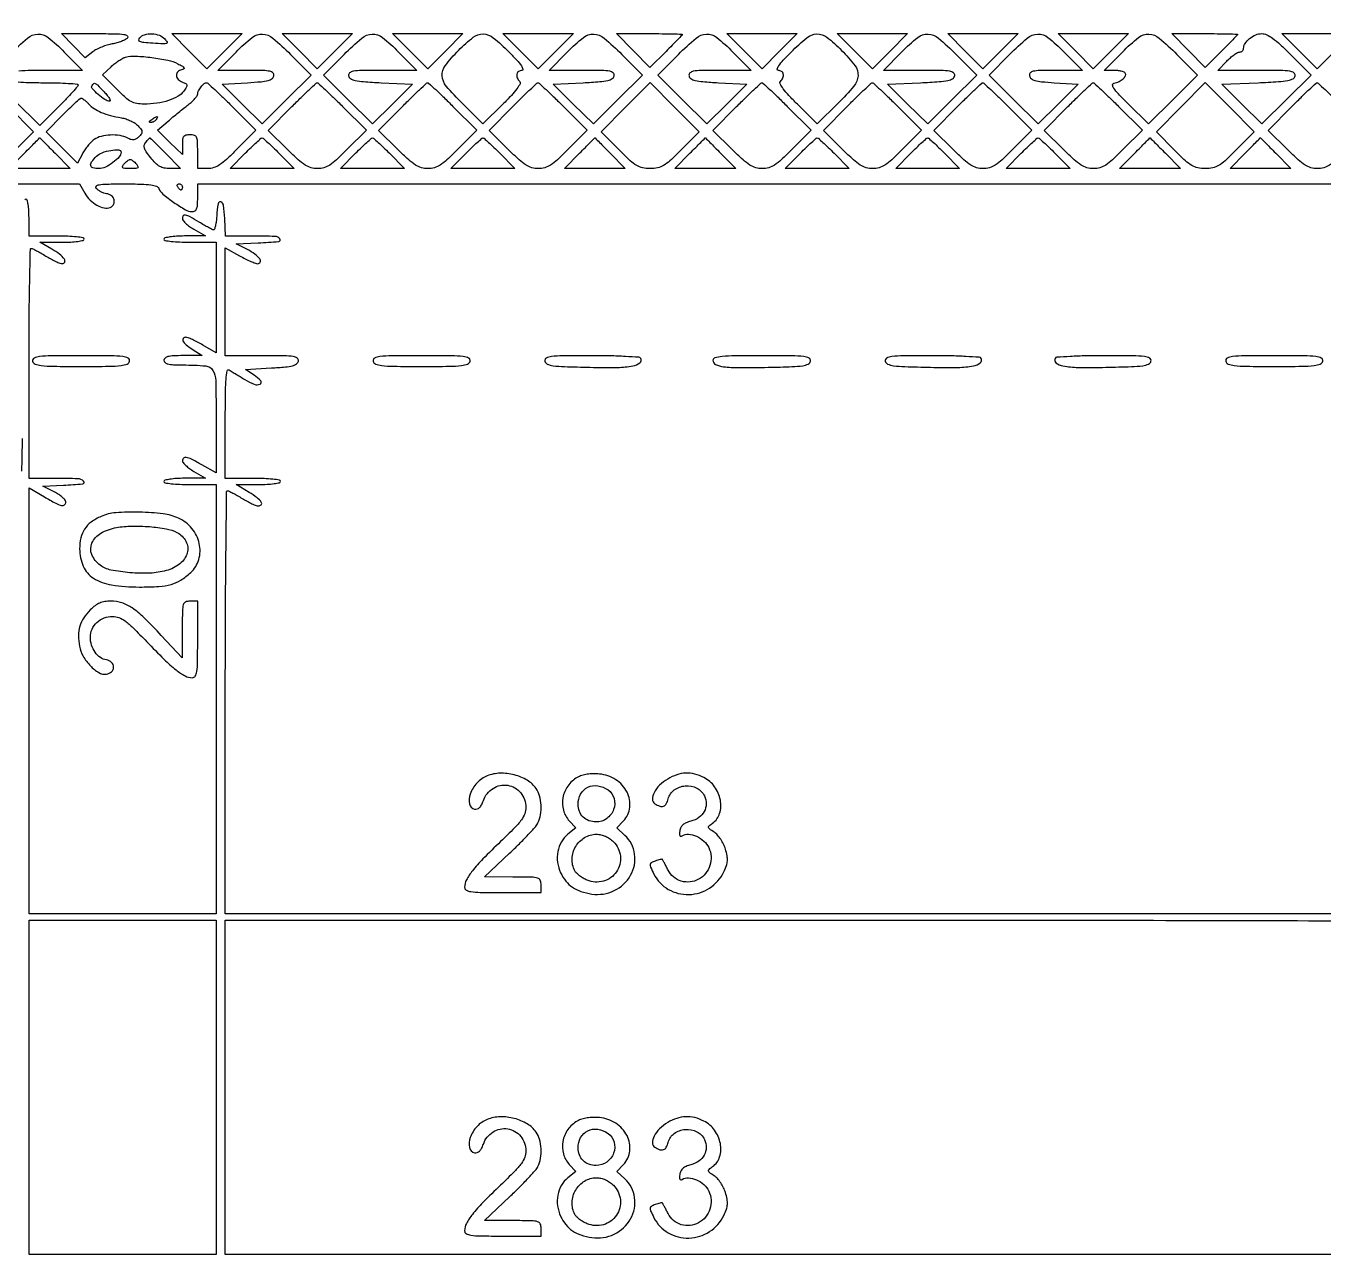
# Model space of a CAD drawing. Extents: x 0 to 836, y 5 to 589.
# Drawn here: x 388.48 to 424.26, y 133.37 to 167.38 of the extents above; entities that cross this region are included whole.
import ezdxf

# ---------------------------------------------------------------- set-up
doc = ezdxf.new("R2010")
doc.units = 0
doc.header["$MEASUREMENT"] = 0

msp = doc.modelspace()

# ---------------------------------------------------------------- linework, layer by layer
for points in [[(201.712326, 537.783562, -0.000001), (217.055896, 537.76491, -0.426088)], [(546.939, 229.3929, -0.000106), (546.943559, 250.949215, -0.000176), (546.957638, 269.095817, -0.000001), (546.976289, 285.583213, -0.415883)], [(836.0595, 588.6891), (420.497259, 588.710259, 0.000013), (261.145696, 588.714318, 0.000021), (126.989856, 588.708632), (4.934769, 588.698274, 0.19889), (4.878609, 588.675009, 0.198853), (4.855343, 588.618859), (4.83877, 516.273901, 0.000036), (4.826254, 436.744061, 0.000021), (4.8222, 342.282364), (4.8222, 95.946129), (4.469225, 95.920114, 0.031904), (4.160456, 95.877435, 0.315999), (4.075312, 95.787407, 0.415411), (4.137995, 95.703578, 0.035338), (4.43445, 95.6826), (4.8222, 95.6826), (4.8222, 50.2101), (4.8222, 4.7376), (420.462, 4.7376), (836.1018, 4.7376)], [(201.712326, 185.847562, -0.000001), (217.055896, 185.82891, -0.426088)], [(604.852986, 529.408162, -0.000002), (620.423836, 529.389509, -0.550615)], [(308.18842, 529.408162, -0.000002), (322.638019, 529.38951, -0.415836)], [(238.738155, 529.614638, -0.000002), (224.300981, 529.63329, -0.415836)], [(531.796111, 538.074638, -0.000002), (517.6951, 538.093291, -0.426056)], [(413.368417, 538.074638, -0.000002), (399.676779, 538.093291, -0.415815)], [(206.267293, 233.405114, -0.000001), (217.051222, 233.389599, -0.0589)], [(77.850638, 481.579418, -0.000002), (77.869294, 494.031443, -0.550517)], [(77.644162, 421.684687, -0.000002), (77.625507, 409.236574, -0.415775)], [(835.429914, 203.53197, -0.00002), (835.42504, 321.569549)], [(604.231838, 387.151416, -0.000003), (604.250494, 398.693431, -0.41574)], [(260.324089, 280.728444, -0.000002), (260.333986, 287.287743, -0.41377)], [(353.273145, 235.606241, -0.000004), (353.25667, 227.850838, -0.413589)], [(304.989363, 242.360362, -0.000006), (312.653939, 242.341698, -0.425725)], [(304.989363, 233.308162, -0.000006), (312.653939, 233.289498, -0.425725)], [(427.653, 133.4988), (410.8176, 133.4988), (393.9822, 133.4988), (393.9822, 138.1095), (393.9822, 142.7202), (410.7753, 142.7202, -0.000237), (417.214629, 142.717142, -0.000396), (422.635427, 142.707701, -0.000006), (427.550911, 142.695184, -0.413464)], [(429.545132, 167.629566, -0.000033), (423.021454, 167.643081, -0.973398)], [(388.036909, 166.596555, -0.022247), (388.523353, 167.044984, -0.165686), (388.812117, 167.15761, -0.182434), (389.094637, 167.064798, -0.028092), (389.5407, 166.662), (390.043003, 166.1544), (389.023402, 166.1544, 0.005099), (388.628604, 166.150373, 0.007832), (388.286956, 166.138048, 0.003382)], [(388.269535, 165.841925, 0.021278), (388.561189, 165.821798, 0.006588), (389.001159, 165.816, -0.006232), (389.354011, 165.811602, -0.010363), (389.651079, 165.79803, -0.004248), (389.898747, 165.779452, -0.390001), (389.9214, 165.754826, -0.179829), (389.906801, 165.715548, -0.003719), (389.766699, 165.555534, -0.008212), (389.596592, 165.370358, -0.005375), (389.394758, 165.162287), (388.868116, 164.630922), (388.168185, 165.327216)], [(375.43365, 163.023665), (389.9637, 163.02313), (390.107831, 162.769837, 0.067557), (390.252876, 162.579926, 0.068943), (390.442384, 162.437062, 0.077621), (390.640452, 162.364003, 0.142159), (390.810558, 162.378323, 0.183629), (390.902509, 162.460548, 0.18745), (390.915626, 162.582246, 0.157825), (390.841266, 162.696665, 0.135657), (390.709229, 162.754329, -0.048901), (390.631621, 162.773306, -0.035605), (390.550045, 162.808638, -0.036249), (390.476788, 162.853792, -0.063394), (390.424785, 162.902379, -0.371505), (390.425909, 162.962538, -0.173568), (390.499691, 163.002557, -0.034668), (390.713231, 163.020532, -0.003667), (391.21329, 163.0242, -0.005662), (391.670808, 163.019019, -0.027107), (391.930958, 162.998987, -0.048952), (392.085472, 162.962992, -0.223013), (392.150289, 162.900699, 0.128727), (392.262424, 162.74444, 0.020745), (392.563165, 162.51543, 0.02056), (392.881682, 162.312073, 0.132543), (393.064293, 162.2628, 0.122873), (393.142995, 162.282437, 0.174674), (393.190955, 162.335397, 0.08313), (393.214877, 162.440322, 0.014572), (393.2208, 162.6435), (393.2208, 163.0242), (422.89425, 163.023665), (452.5677, 163.02313)], [(427.653, 142.8894), (410.8176, 142.8894), (393.9822, 142.8894), (393.9822, 148.7268, -0.001019), (393.986759, 150.964974, -0.0017), (394.000838, 152.848688, -0.000117), (394.01959, 154.536844, -0.423101), (394.04565, 154.56156, -0.10382), (394.085388, 154.551477, -0.007062), (394.189867, 154.49847, -0.009869), (394.313255, 154.430521, -0.007234), (394.4475, 154.350493, 0.012708), (394.584815, 154.270659, 0.015414), (394.717559, 154.203165, 0.01405), (394.831539, 154.153427, 0.095102), (394.89165, 154.141633, 0.218217), (394.971301, 154.17774, 0.339983), (394.975612, 154.249444, 0.086405), (394.860354, 154.368839, 0.02268), (394.63785, 154.516305), (394.2783, 154.731799), (394.89165, 154.7326, 0.012065), (395.133955, 154.738764, 0.0222), (395.330312, 154.757267, 0.01921), (395.477235, 154.783511, 0.352506), (395.505, 154.818, 0.365646), (395.474951, 154.853597, 0.014491), (395.2935, 154.8791, 0.018502), (395.051521, 154.896956, 0.009164), (394.7436, 154.9026), (393.9822, 154.9026), (393.9822, 156.430393, -0.002756), (393.986505, 157.211386, -0.015256), (394.003949, 157.631123, -0.024693), (394.03314, 157.870352, -0.524971), (394.08795, 157.895698, -0.003685), (394.148174, 157.859511, -0.000678), (394.258684, 157.791788, -0.000729), (394.387735, 157.712201, -0.000663), (394.520672, 157.629707, 0.043738), (394.779542, 157.498438, 0.208278), (394.941634, 157.503108, 0.506238), (394.959654, 157.594797, 0.062472), (394.776472, 157.749974), (394.537457, 157.9059), (395.253043, 157.9482, 0.006946), (395.639121, 157.976408, 0.040953), (395.83898, 158.010445, 0.093307), (395.947317, 158.061002, 0.192306), (395.996818, 158.13855, 0.286701), (395.966104, 158.217672, 0.124164), (395.857469, 158.262968, 0.033844), (395.611607, 158.282756, 0.003161), (395.003603, 158.2866), (393.9822, 158.2866), (393.9822, 159.774333), (393.9822, 161.262066), (394.373556, 161.043333, 0.01134), (394.531722, 160.959581, 0.013881), (394.683317, 160.888853, 0.012382), (394.812805, 160.836529, 0.090056), (394.8785, 160.8246, 0.312787), (394.943608, 160.869746, 0.2539), (394.931547, 160.955898, 0.078876), (394.799477, 161.085767, 0.035713), (394.591831, 161.212555), (394.2783, 161.3745), (394.89165, 161.399356, 0.009483), (395.45716, 161.433026, 0.595671), (395.489584, 161.506042, 0.224137), (395.352491, 161.576243, 0.008067), (394.747822, 161.586), (393.990644, 161.586), (393.965272, 162.07245, 0.017897), (393.933055, 162.438028, 0.298792), (393.857887, 162.526481, 0.454172), (393.782366, 162.478402, 0.020962), (393.744915, 162.13718, -0.014444), (393.730789, 161.990936, -0.023568), (393.709427, 161.868182, -0.020091), (393.684671, 161.774975, -0.341373), (393.660315, 161.75784, -0.104965), (393.62301, 161.767526, -0.006308), (393.519372, 161.82093, -0.00923), (393.397011, 161.888874, -0.006674), (393.2631, 161.968907, 0.009059), (393.009408, 162.11889, 0.07668), (392.885824, 162.165795, 0.284194), (392.82432, 162.143754, 0.169831), (392.7978, 162.067929, 0.174943), (392.81731, 162.013875, 0.032609), (392.890992, 161.936033, 0.031428), (392.993578, 161.852257, 0.024173), (393.11505, 161.773772), (393.4323, 161.589887), (392.86125, 161.587943, 0.013289), (392.637971, 161.581248, 0.023467), (392.454598, 161.562204, 0.020767), (392.317135, 161.535491, 0.347374), (392.2902, 161.5014, 0.362465), (392.319674, 161.466084, 0.015687), (392.491125, 161.440438, 0.019442), (392.72006, 161.422492, 0.009838), (393.0093, 161.4168), (393.7284, 161.4168), (393.7284, 159.890434), (393.7284, 158.364068), (393.361417, 158.579134, 0.010753), (393.213698, 158.661488, 0.013531), (393.073355, 158.731024, 0.011674), (392.953854, 158.782908, 0.096868), (392.896117, 158.7942, 0.204312), (392.821373, 158.762327, 0.325235), (392.81237, 158.696415, 0.09901), (392.899693, 158.590722, 0.028332), (393.07275, 158.465533), (393.3477, 158.28945), (392.81895, 158.288025, 0.010038), (392.550314, 158.281907, 0.04885), (392.399713, 158.260612, 0.11021), (392.319661, 158.221187, 0.227201), (392.2902, 158.1597, 0.227183), (392.319655, 158.098218, 0.11035), (392.399668, 158.058833, 0.048868), (392.550238, 158.037622, 0.010028), (392.81895, 158.031645, -0.020329), (393.442286, 158.004927, -0.242997), (393.640185, 157.880788, -0.12958), (393.71819, 157.605452, -0.004588), (393.7284, 156.4929), (393.7284, 155.057334), (393.337044, 155.276067, 0.008995), (393.049043, 155.430301, 0.066808), (392.902832, 155.482064, 0.242611), (392.830256, 155.462042, 0.211424), (392.798628, 155.38905, 0.175744), (392.818067, 155.336737, 0.030637), (392.892162, 155.259549, 0.030019), (392.994657, 155.175889, 0.022931), (393.115878, 155.096695), (393.4323, 154.91009), (392.86125, 154.906345, 0.013372), (392.638561, 154.898927, 0.023366), (392.455049, 154.879259, 0.020491), (392.317075, 154.852084, 0.346819), (392.2902, 154.818, 0.362465), (392.319674, 154.782684, 0.015687), (392.491125, 154.757038, 0.019442), (392.72006, 154.739092, 0.009838), (393.0093, 154.7334), (393.7284, 154.7334), (393.7284, 148.8114), (393.7284, 142.8894), (391.1481, 142.8894), (388.5678, 142.8894), (388.5678, 148.766905), (388.5678, 154.64441), (388.994523, 154.392805, 0.009298), (389.304243, 154.217866, 0.065443), (389.465657, 154.156212, 0.236264), (389.546784, 154.175195, 0.222811), (389.583, 154.252431, 0.180386), (389.563114, 154.305757, 0.035725), (389.489808, 154.37908, 0.033672), (389.38722, 154.456547, 0.025766), (389.26575, 154.527381), (388.9485, 154.6911), (389.51955, 154.716115, 0.011581), (390.049214, 154.751623, 0.639683), (390.07477, 154.823292, 0.186785), (389.91509, 154.891903, 0.009128), (389.3292, 154.9026), (388.5678, 154.9026), (388.5678, 158.0751, -0.001874), (388.572359, 159.291414, -0.003129), (388.586438, 160.314903, -0.000395), (388.605283, 161.220583, -0.420082), (388.63125, 161.24496, -0.10382), (388.670988, 161.234877, -0.007062), (388.775467, 161.18187, -0.009869), (388.898855, 161.113921, -0.007234), (389.0331, 161.033893, 0.013532), (389.17093, 160.954063, 0.016098), (389.30523, 160.886565, 0.014983), (389.421031, 160.837117, 0.092704), (389.4843, 160.825033, 0.297128), (389.551592, 160.868527, 0.267174), (389.54297, 160.952105, 0.077583), (389.412649, 161.083895, 0.02963), (389.195723, 161.225058), (388.8639, 161.414017), (389.47725, 161.415408, 0.012089), (389.71936, 161.421812, 0.022171), (389.915765, 161.440519, 0.019132), (390.062854, 161.466912, 0.352327), (390.0906, 161.5014, 0.365646), (390.060551, 161.536997, 0.014491), (389.8791, 161.5625, 0.018502), (389.637121, 161.580356, 0.009164), (389.3292, 161.586), (388.5678, 161.586), (388.5678, 162.0936, 0.015416), (388.561757, 162.28956, 0.025878), (388.543125, 162.45315, 0.024068), (388.516618, 162.575547, 0.339565), (388.4832, 162.6012, 0.33177), (388.450124, 162.576538, 0.027191)], [(388.379962, 156.004497, -0.000395), (388.361117, 155.098817, -0.420082)]]:
    msp.add_lwpolyline(points, format="xyb")
for points in [[(391.283762, 167.053257, -0.09549), (391.224949, 167.004947, -0.029244), (391.120371, 166.955867, -0.028086), (390.994272, 166.913495, -0.027368), (390.863128, 166.885092, 0.033337), (390.7236, 166.853126, 0.023697), (390.57223, 166.79971, 0.024039), (390.432032, 166.734613, 0.045969), (390.327927, 166.667201), (390.116804, 166.501131), (389.790432, 166.835366), (389.464061, 167.1696), (390.422189, 167.1696, -0.003648), (390.946342, 167.165776, -0.029917), (391.184627, 167.148013, -0.126319), (391.276811, 167.110601, -0.430678)], [(392.313605, 167.02155, -0.054692), (392.374401, 166.937675, -0.465301), (392.360319, 166.899464, -0.098354), (392.277072, 166.886829, -0.004373), (391.984634, 166.902693, -0.007977), (391.733001, 166.922587, -0.072856), (391.626575, 166.948666, -0.305912), (391.598332, 166.990729, -0.174302), (391.620075, 167.050743, -0.14978), (391.756739, 167.140422, -0.08154), (391.957816, 167.164801, -0.078786), (392.163475, 167.123258, -0.120011)], [(395.78215, 166.596497), (396.350862, 166.023393), (395.674362, 165.350861), (394.997863, 164.678329), (394.444606, 165.226015), (393.891349, 165.7737), (394.591589, 165.816, 0.007192), (394.968124, 165.844187, 0.041649), (395.164393, 165.878353, 0.094069), (395.271078, 165.928994, 0.190214), (395.320018, 166.00635, 0.240058), (395.297429, 166.084013, 0.157185), (395.214142, 166.130025, 0.043827), (395.022087, 166.150326, 0.004428), (394.562101, 166.1544), (393.775997, 166.1544), (394.2783, 166.662, -0.028093), (394.724369, 167.064802, -0.182443), (395.006892, 167.157609, -0.16568), (395.295664, 167.044971, -0.022244)], [(398.7621, 166.662), (399.264403, 166.1544), (398.309099, 166.1544, 0.003439), (397.742658, 166.150504, 0.036167), (397.511922, 166.130598, 0.132784), (397.410592, 166.085056, 0.274866), (397.382049, 166.00635, 0.211667), (397.436907, 165.927146, 0.08492), (397.562066, 165.877384, 0.03498), (397.797698, 165.844403, 0.005127), (398.279532, 165.816), (399.148761, 165.7737), (398.595649, 165.226015), (398.042537, 164.678329), (397.366038, 165.350861), (396.689538, 166.023393), (397.25825, 166.596497, -0.022244), (397.744736, 167.044971, -0.16568), (398.033508, 167.157609, -0.182443), (398.316031, 167.064802, -0.028093)], [(401.8077, 166.662, -0.008844), (402.025231, 166.434256, -0.033003), (402.149545, 166.28015, -0.08655), (402.191909, 166.190197, -0.49491), (402.164602, 166.1544, 0.152614), (402.072844, 166.125725, 0.193503), (402.024389, 166.052207, 0.153284), (402.034951, 165.950775, 0.094643), (402.102903, 165.850737, -0.330886), (402.112464, 165.785851, -0.036275), (402.026712, 165.650673, -0.02787), (401.873658, 165.466564, -0.010147), (401.637515, 165.222824), (401.088424, 164.678613), (400.514696, 165.247944, -0.022389), (400.078298, 165.721607, -0.159302), (399.962993, 166.007177, -0.182504), (400.046854, 166.284923, -0.031231), (400.415541, 166.708088, -0.031717), (400.822166, 167.070694, -0.176272), (401.095778, 167.160112, -0.164194), (401.374124, 167.055794, -0.026652)], [(404.91895, 166.596497), (405.487662, 166.023393), (404.811162, 165.350861), (404.134663, 164.678329), (403.581519, 165.226015), (403.028375, 165.7737), (403.855351, 165.816, 0.005533), (404.310814, 165.844354, 0.036458), (404.536639, 165.877589, 0.0873), (404.657129, 165.927563, 0.206615), (404.710566, 166.00635, 0.266764), (404.683443, 166.084793, 0.138554), (404.586698, 166.130475, 0.037824), (404.365627, 166.150466, 0.003644), (403.825801, 166.1544), (402.912797, 166.1544), (403.4151, 166.662, -0.028093), (403.861169, 167.064802, -0.182443), (404.143692, 167.157609, -0.16568), (404.432464, 167.044971, -0.022244)], [(406.5876, 167.14556, -0.192679), (406.581131, 167.129395, -0.000937), (406.456315, 166.998928, -0.00408), (406.312004, 166.851081, -0.002548), (406.140673, 166.680145), (405.693747, 166.23877), (405.234113, 166.704185), (404.77448, 167.1696), (405.68104, 167.1696, -0.002485), (406.028659, 167.167872, -0.004143), (406.321298, 167.162538, -0.000691), (406.578069, 167.155374, -0.405665)], [(407.9835, 166.662), (408.485803, 166.1544), (407.615099, 166.1544, 0.003873), (407.101887, 166.150424, 0.039636), (406.890485, 166.130339, 0.144554), (406.798276, 166.084531, 0.258268), (406.772618, 166.00635, 0.201357), (406.824596, 165.928005, 0.089642), (406.94045, 165.877816, 0.038054), (407.156448, 165.844301, 0.006002), (407.585568, 165.816), (408.370294, 165.7737), (407.817116, 165.226015), (407.263937, 164.678329), (406.587438, 165.350861), (405.910938, 166.023393), (406.47965, 166.596497, -0.022244), (406.966136, 167.044971, -0.16568), (407.254908, 167.157609, -0.182443), (407.537431, 167.064802, -0.028093)], [(410.983059, 166.708088, -0.031231), (411.351746, 166.284923, -0.182504), (411.435607, 166.007177, -0.159302), (411.320302, 165.721607, -0.022389), (410.883904, 165.247944), (410.310176, 164.678613), (409.761085, 165.222824, -0.010147), (409.524942, 165.466564, -0.02787), (409.371888, 165.650673, -0.036275), (409.286136, 165.785851, -0.330886), (409.295697, 165.850737, 0.094643), (409.363649, 165.950775, 0.153284), (409.374211, 166.052207, 0.193503), (409.325756, 166.125725, 0.152614), (409.233998, 166.1544, -0.49491), (409.206691, 166.190197, -0.08655), (409.249055, 166.28015, -0.033003), (409.373369, 166.434256, -0.008844), (409.5909, 166.662, -0.026652), (410.024476, 167.055794, -0.164194), (410.302822, 167.160112, -0.176272), (410.576434, 167.070694, -0.031717)], [(414.14035, 166.596497), (414.709062, 166.023393), (414.032562, 165.350861), (413.356063, 164.678329), (412.80298, 165.226015), (412.249898, 165.7737), (413.161383, 165.816, 0.004772), (413.669613, 165.844449, 0.033609), (413.915033, 165.877198, 0.08253), (414.044896, 165.926752, 0.216517), (414.101137, 166.00635, 0.282585), (414.07122, 166.085321, 0.127253), (413.965257, 166.130711, 0.034649), (413.724858, 166.150538, 0.003256), (413.131801, 166.1544), (412.134197, 166.1544), (412.6365, 166.662, -0.028093), (413.082569, 167.064802, -0.182443), (413.365092, 167.157609, -0.16568), (413.653864, 167.044971, -0.022244)], [(417.1203, 166.662), (417.622603, 166.1544), (416.878799, 166.1544, 0.004768), (416.445424, 166.150267, 0.046265), (416.26305, 166.129841, 0.163762), (416.184149, 166.083755, 0.230332), (416.163164, 166.00635, 0.184331), (416.210522, 165.929554, 0.09605), (416.312674, 165.878673, 0.043672), (416.499029, 165.844124, 0.007957), (416.849336, 165.816), (417.507339, 165.7737), (416.954038, 165.226015), (416.400737, 164.678329), (415.724238, 165.350861), (415.047738, 166.023393), (415.61645, 166.596497, -0.022244), (416.102936, 167.044971, -0.16568), (416.391708, 167.157609, -0.182443), (416.674231, 167.064802, -0.028093)], [(420.23155, 166.596497), (420.800262, 166.023393), (420.123762, 165.350861), (419.447263, 164.678329), (418.893813, 165.226015, -0.006563), (418.61719, 165.507038, -0.039154), (418.486972, 165.666069, -0.133188), (418.455046, 165.755461, -0.379757), (418.491731, 165.803954, 0.056865), (418.633332, 165.849449, 0.073774), (418.747843, 165.923132, 0.102531), (418.810439, 166.005919, 0.254446), (418.806376, 166.079386, 0.162583), (418.771552, 166.108414, 0.034461), (418.695111, 166.132365, 0.032694), (418.598443, 166.148896, 0.026008), (418.492705, 166.1544), (418.225397, 166.1544), (418.7277, 166.662, -0.028093), (419.173769, 167.064802, -0.182443), (419.456292, 167.157609, -0.16568), (419.745064, 167.044971, -0.022244)], [(421.9002, 167.14556, -0.192679), (421.893731, 167.129395, -0.000937), (421.768915, 166.998928, -0.00408), (421.624604, 166.851081, -0.002548), (421.453273, 166.680145), (421.006347, 166.23877), (420.546713, 166.704185), (420.08708, 167.1696), (420.99364, 167.1696, -0.002485), (421.341259, 167.167872, -0.004143), (421.633898, 167.162538, -0.000691), (421.890669, 167.155374, -0.405665)], [(423.36175, 166.596497), (423.930462, 166.023393), (423.253962, 165.350861), (422.577463, 164.678329), (422.024432, 165.226015), (421.471402, 165.7737), (422.46741, 165.816, 0.004184), (423.02849, 165.844534, 0.03115), (423.293446, 165.876874, 0.077797), (423.432814, 165.92602, 0.225632), (423.491712, 166.00635, 0.296499), (423.459257, 166.085837, 0.11722), (423.344189, 166.130904, 0.032039), (423.085081, 166.150597, 0.00295), (422.440475, 166.1544), (421.360944, 166.1544), (421.6041, 166.4082, -0.02098), (421.705339, 166.505364, -0.025305), (421.808456, 166.587446, -0.025239), (421.900469, 166.646584, -0.130933), (421.958328, 166.662, 0.087977), (422.000737, 166.66952, 0.09464), (422.036773, 166.691107, 0.100056), (422.060878, 166.723288, 0.111322), (422.0694, 166.761089, -0.150386), (422.111431, 166.897671, -0.072749), (422.23627, 167.033761, -0.069375), (422.403451, 167.135048, -0.101898), (422.571231, 167.1696, -0.113295), (422.706262, 167.138605, -0.044036), (422.871744, 167.039574, -0.030035), (423.081112, 166.867709, -0.010463)], [(392.6709, 166.339131, -0.01146), (392.798746, 166.26788, -0.118278), (392.84191, 166.22629, -0.424168), (392.83477, 166.196312, -0.081252), (392.77665, 166.173602, 0.147644), (392.670456, 166.115103, 0.2123), (392.633593, 166.015883, 0.179179), (392.681217, 165.908449, 0.111617), (392.798055, 165.832462, -0.032122), (392.893243, 165.790121, -0.236453), (392.921444, 165.750923, -0.17711), (392.91105, 165.697257, -0.017284), (392.837861, 165.584676, -0.111478), (392.679011, 165.440288, -0.049863), (392.419256, 165.325513, -0.043727), (392.09487, 165.249895, -0.035075), (391.73712, 165.224272, -0.043696), (391.537675, 165.241458, -0.081979), (391.385353, 165.294806, -0.059124), (391.228014, 165.406796, -0.01407), (390.995645, 165.629799), (390.595751, 166.035798), (390.829626, 166.256073, -0.023064), (390.931587, 166.343595, -0.020896), (391.044502, 166.424451, -0.02142), (391.151703, 166.488248, -0.060513), (391.2327, 166.519953, -0.074803), (391.510227, 166.548611, -0.019663), (391.956677, 166.510234, -0.01988), (392.400045, 166.436486, -0.070353)], [(388.017567, 165.139534), (388.690065, 164.463069), (388.187431, 163.955134, -0.009643), (387.890755, 163.666674, -0.052287), (387.711973, 163.531441, -0.084857), (387.550766, 163.468208, -0.051169), (387.346024, 163.4472, -0.05286), (387.140101, 163.469031, -0.083444), (386.97537, 163.534396, -0.050172), (386.789349, 163.674205, -0.009042), (386.47594, 163.97379), (385.944627, 164.50038), (386.598579, 165.15819, -0.003308), (386.852594, 165.410344, -0.005232), (387.074024, 165.622768, -0.001537), (387.268064, 165.803936, -0.189219), (387.2988, 165.816, -0.189535), (387.329585, 165.803895, -0.001459), (387.529024, 165.617288, -0.005095), (387.756442, 165.398842, -0.003217)], [(390.6405, 165.5622, -0.017236), (390.727668, 165.464701, -0.037333), (390.78608, 165.382954, -0.069822), (390.80968, 165.328109, -0.494747), (390.794637, 165.3084, -0.147974), (390.663079, 165.348206, -0.033526), (390.475919, 165.491866, -0.029929), (390.313821, 165.652714, -0.332223), (390.306287, 165.738174, -0.079652), (390.35331, 165.792602, -0.30494), (390.395623, 165.79716, -0.077383), (390.455826, 165.75242, -0.003312)], [(394.170533, 165.162479), (394.827909, 164.508959), (394.301748, 163.978079, -0.010014), (394.013558, 163.698723, -0.041517), (393.823265, 163.548944, -0.06884), (393.664908, 163.473157, -0.077382), (393.498194, 163.4472), (393.2208, 163.4472), (393.2208, 163.9125, 0.008616), (393.215842, 164.200176, 0.098356), (393.190036, 164.31012, 0.221767), (393.130213, 164.361301, 0.067911), (393.0093, 164.3778, 0.048837), (392.895808, 164.366688, 0.180122), (392.835458, 164.329553, 0.140587), (392.805536, 164.255374, 0.026023), (392.7978, 164.106831), (392.7978, 163.835861), (392.454798, 164.170281), (392.111795, 164.5047), (392.407266, 164.7585, -0.00409), (392.539262, 164.870017, -0.002736), (392.692032, 164.995552, -0.002755), (392.841429, 165.11559, -0.005419), (392.961768, 165.209085, 0.023408), (393.060937, 165.292018, 0.02896), (393.144709, 165.37848, 0.029608), (393.204823, 165.457146, 0.149424), (393.2208, 165.509415, -0.124786), (393.24273, 165.595916, -0.045776), (393.31321, 165.701621, -0.044934), (393.398946, 165.790152, -0.179808), (393.468498, 165.816, -0.188149), (393.498289, 165.804378, -0.001431), (393.693143, 165.624028, -0.005031), (393.91532, 165.412992, -0.003177)], [(397.216133, 165.162479), (397.873509, 164.508959), (397.347348, 163.978079, -0.009627), (397.051094, 163.69046, -0.044566), (396.863024, 163.54381, -0.074873), (396.703469, 163.47184, -0.068676), (396.52492, 163.4472, -0.068756), (396.346499, 163.471852, -0.073153), (396.185503, 163.543872, -0.043873), (395.995089, 163.689943, -0.009718), (395.69734, 163.97379), (395.166027, 164.50038), (395.819979, 165.15819, -0.003033), (396.073721, 165.410351, -0.004818), (396.294291, 165.622768, -0.001306), (396.488033, 165.804828, -0.190171), (396.516344, 165.816, -0.188699), (396.544716, 165.804897, -0.0013), (396.739402, 165.624028, -0.004791), (396.961078, 165.412996, -0.003017)], [(400.261733, 165.162479), (400.919109, 164.508959), (400.392948, 163.978079, -0.009627), (400.096694, 163.69046, -0.044566), (399.908624, 163.54381, -0.074873), (399.749069, 163.47184, -0.068676), (399.57052, 163.4472, -0.068756), (399.392099, 163.471852, -0.073153), (399.231103, 163.543872, -0.043873), (399.040689, 163.689943, -0.009718), (398.74294, 163.97379), (398.211627, 164.50038), (398.865579, 165.15819, -0.003033), (399.119321, 165.410351, -0.004818), (399.339891, 165.622768, -0.001306), (399.533633, 165.804828, -0.190171), (399.561944, 165.816, -0.188699), (399.590316, 165.804897, -0.0013), (399.785002, 165.624028, -0.004791), (400.006678, 165.412996, -0.003017)], [(403.307333, 165.162479), (403.964709, 164.508959), (403.438548, 163.978079, -0.009627), (403.142294, 163.69046, -0.044566), (402.954224, 163.54381, -0.074873), (402.794669, 163.47184, -0.068676), (402.61612, 163.4472, -0.068756), (402.437699, 163.471852, -0.073153), (402.276703, 163.543872, -0.043873), (402.086289, 163.689943, -0.009718), (401.78854, 163.97379), (401.257227, 164.50038), (401.911179, 165.15819, -0.003033), (402.164921, 165.410351, -0.004818), (402.385491, 165.622768, -0.001306), (402.579233, 165.804828, -0.190171), (402.607544, 165.816, -0.188699), (402.635916, 165.804897, -0.0013), (402.830602, 165.624028, -0.004791), (403.052278, 165.412996, -0.003017)], [(406.546298, 163.955809, -0.009557), (406.247692, 163.665373, -0.052959), (406.069174, 163.53062, -0.08576), (405.907385, 163.467928, -0.049684), (405.6993, 163.4472, -0.049642), (405.491257, 163.467906, -0.085743), (405.329526, 163.530537, -0.052997), (405.151143, 163.665144, -0.009579), (404.852969, 163.955134), (404.350335, 164.463069), (405.023502, 165.140208), (405.69667, 165.817348), (406.373135, 165.140883), (407.0496, 164.464418)], [(409.483133, 165.162479), (410.140509, 164.508959), (409.614348, 163.978079, -0.009627), (409.318094, 163.69046, -0.044566), (409.130024, 163.54381, -0.074873), (408.970469, 163.47184, -0.068676), (408.79192, 163.4472, -0.068756), (408.613499, 163.471852, -0.073153), (408.452503, 163.543872, -0.043873), (408.262089, 163.689943, -0.009718), (407.96434, 163.97379), (407.433027, 164.50038), (408.086979, 165.15819, -0.003033), (408.340721, 165.410351, -0.004818), (408.561291, 165.622768, -0.001306), (408.755033, 165.804828, -0.190171), (408.783344, 165.816, -0.188699), (408.811716, 165.804897, -0.0013), (409.006402, 165.624028, -0.004791), (409.228078, 165.412996, -0.003017)], [(412.528733, 165.162479), (413.186109, 164.508959), (412.659948, 163.978079, -0.009627), (412.363694, 163.69046, -0.044566), (412.175624, 163.54381, -0.074873), (412.016069, 163.47184, -0.068676), (411.83752, 163.4472, -0.068756), (411.659099, 163.471852, -0.073153), (411.498103, 163.543872, -0.043873), (411.307689, 163.689943, -0.009718), (411.00994, 163.97379), (410.478627, 164.50038), (411.132579, 165.15819, -0.003033), (411.386321, 165.410351, -0.004818), (411.606891, 165.622768, -0.001306), (411.800633, 165.804828, -0.190171), (411.828944, 165.816, -0.188699), (411.857316, 165.804897, -0.0013), (412.052002, 165.624028, -0.004791), (412.273678, 165.412996, -0.003017)], [(415.574333, 165.162479), (416.231709, 164.508959), (415.705548, 163.978079, -0.009627), (415.409294, 163.69046, -0.044566), (415.221224, 163.54381, -0.074873), (415.061669, 163.47184, -0.068676), (414.88312, 163.4472, -0.068756), (414.704699, 163.471852, -0.073153), (414.543703, 163.543872, -0.043873), (414.353289, 163.689943, -0.009718), (414.05554, 163.97379), (413.524227, 164.50038), (414.178179, 165.15819, -0.003033), (414.431921, 165.410351, -0.004818), (414.652491, 165.622768, -0.001306), (414.846233, 165.804828, -0.190171), (414.874544, 165.816, -0.188699), (414.902916, 165.804897, -0.0013), (415.097602, 165.624028, -0.004791), (415.319278, 165.412996, -0.003017)], [(418.619933, 165.162479), (419.277309, 164.508959), (418.751148, 163.978079, -0.009627), (418.454894, 163.69046, -0.044566), (418.266824, 163.54381, -0.074873), (418.107269, 163.47184, -0.068676), (417.92872, 163.4472, -0.068756), (417.750299, 163.471852, -0.073153), (417.589303, 163.543872, -0.043873), (417.398889, 163.689943, -0.009718), (417.10114, 163.97379), (416.569827, 164.50038), (417.223779, 165.15819, -0.003033), (417.477521, 165.410351, -0.004818), (417.698091, 165.622768, -0.001306), (417.891833, 165.804828, -0.190171), (417.920144, 165.816, -0.188699), (417.948516, 165.804897, -0.0013), (418.143202, 165.624028, -0.004791), (418.364878, 165.412996, -0.003017)], [(421.858898, 163.955809, -0.009557), (421.560292, 163.665373, -0.052959), (421.381774, 163.53062, -0.08576), (421.219985, 163.467928, -0.049684), (421.0119, 163.4472, -0.049642), (420.803857, 163.467906, -0.085743), (420.642126, 163.530537, -0.052997), (420.463743, 163.665144, -0.009579), (420.165569, 163.955134), (419.662935, 164.463069), (420.336102, 165.140208), (421.00927, 165.817348), (421.685735, 165.140883), (422.3622, 164.464418)], [(424.795733, 165.162479), (425.453109, 164.508959), (424.926948, 163.978079, -0.009627), (424.630694, 163.69046, -0.044566), (424.442624, 163.54381, -0.074873), (424.283069, 163.47184, -0.068676), (424.10452, 163.4472, -0.068756), (423.926099, 163.471852, -0.073153), (423.765103, 163.543872, -0.043873), (423.574689, 163.689943, -0.009718), (423.27694, 163.97379), (422.745627, 164.50038), (423.399579, 165.15819, -0.003033), (423.653321, 165.410351, -0.004818), (423.873891, 165.622768, -0.001306), (424.067633, 165.804828, -0.190171), (424.095944, 165.816, -0.188699), (424.124316, 165.804897, -0.0013), (424.319002, 165.624028, -0.004791), (424.540678, 165.412996, -0.003017)], [(390.210504, 165.23153, 0.065219), (390.360812, 165.103643, 0.043444), (390.560846, 164.997489, 0.036653), (390.811479, 164.912261, 0.022811), (391.115335, 164.847845, -0.039762), (391.243647, 164.816068, -0.031285), (391.376431, 164.762292, -0.032181), (391.494125, 164.696198, -0.064891), (391.574981, 164.627312, -0.021715), (391.660161, 164.524553, -0.145478), (391.683262, 164.463142, -0.17922), (391.666539, 164.405814, -0.036743), (391.596465, 164.324608, -0.049406), (391.522289, 164.263802, -0.115266), (391.455451, 164.238765, -0.111305), (391.382922, 164.245515, -0.044253), (391.290432, 164.284941, 0.082228), (391.077965, 164.357078, 0.051403), (390.815094, 164.373004, 0.051793), (390.557808, 164.33525, 0.090703), (390.362741, 164.245764, 0.045119), (390.280831, 164.176606, 0.022649), (390.190035, 164.07599, 0.022287), (390.104878, 163.962631, 0.030626), (390.039519, 163.853219), (389.904804, 163.59271), (389.470907, 164.026608), (389.037009, 164.460505), (389.497464, 164.926753, -0.005397), (389.677785, 165.105442, -0.008258), (389.838297, 165.25604, -0.003723), (389.97708, 165.380135, -0.182522), (390.011148, 165.393, -0.151155), (390.039991, 165.384077, -0.020179), (390.091665, 165.345568, -0.021846), (390.150654, 165.293364, -0.016772)], [(392.0787, 164.8008, -0.075854), (392.051242, 164.768529, -0.054031), (392.012176, 164.741432, -0.053889), (391.968075, 164.723263, -0.074131), (391.925657, 164.717495, -0.102799), (391.894915, 164.724297, -0.37991), (391.887432, 164.740961, -0.147021), (391.904922, 164.766745, -0.027275), (391.9518, 164.8008, -0.008108), (392.060185, 164.868378, -0.136158), (392.10054, 164.879575, -0.541951), (392.111403, 164.862905, -0.034464)], [(389.2869, 163.8702), (389.703539, 163.4472), (388.8639, 163.4472), (388.024261, 163.4472), (388.4409, 163.8702, -0.000715), (388.601107, 164.032388, -0.001179), (388.73702, 164.168944, -0.000079), (388.859488, 164.291373, -0.198831), (388.8639, 164.2932, -0.198831), (388.868312, 164.291373, -0.000079), (388.99078, 164.168944, -0.001179), (389.126693, 164.032388, -0.000715)], [(392.3325, 163.8702), (392.749139, 163.4472), (392.45622, 163.447202, -0.046901), (392.297711, 163.462105, -0.081668), (392.173985, 163.507332, -0.069742), (392.058713, 163.59545, -0.026355), (391.923734, 163.74745, -0.016071), (391.803484, 163.908513, -0.073755), (391.751657, 164.012613, -0.136102), (391.748073, 164.093725, -0.117115), (391.786042, 164.170448, -0.006295), (391.826097, 164.217493, -0.00964), (391.862096, 164.257142, -0.004664), (391.893294, 164.289588, -0.201585), (391.901889, 164.2932, -0.196213), (391.91144, 164.289302, -0.000369), (392.034144, 164.168944, -0.002553), (392.171758, 164.032374, -0.00157)], [(395.4627, 163.8702), (395.879339, 163.4472), (394.9974, 163.4472), (394.115461, 163.4472), (394.5321, 163.8702, -0.005453), (394.695297, 164.032314, -0.008337), (394.840646, 164.168944, -0.003787), (394.966296, 164.281445, -0.182659), (394.9974, 164.2932, -0.182659), (395.028504, 164.281445, -0.003787), (395.154154, 164.168944, -0.008337), (395.299503, 164.032314, -0.005453)], [(398.5083, 163.8702), (398.924939, 163.4472), (398.043, 163.4472), (397.161061, 163.4472), (397.5777, 163.8702, -0.005453), (397.740897, 164.032314, -0.008337), (397.886246, 164.168944, -0.003787), (398.011896, 164.281445, -0.182659), (398.043, 164.2932, -0.182659), (398.074104, 164.281445, -0.003787), (398.199754, 164.168944, -0.008337), (398.345103, 164.032314, -0.005453)], [(401.5539, 163.8702), (401.970539, 163.4472), (401.0886, 163.4472), (400.206661, 163.4472), (400.6233, 163.8702, -0.005453), (400.786497, 164.032314, -0.008337), (400.931846, 164.168944, -0.003787), (401.057496, 164.281445, -0.182659), (401.0886, 164.2932, -0.182659), (401.119704, 164.281445, -0.003787), (401.245354, 164.168944, -0.008337), (401.390703, 164.032314, -0.005453)], [(404.5995, 163.8702), (405.016139, 163.4472), (404.1765, 163.4472), (403.336861, 163.4472), (403.7535, 163.8702, -0.000715), (403.913707, 164.032388, -0.001179), (404.04962, 164.168944, -0.000079), (404.172088, 164.291373, -0.198831), (404.1765, 164.2932, -0.198831), (404.180912, 164.291373, -0.000079), (404.30338, 164.168944, -0.001179), (404.439293, 164.032388, -0.000715)], [(407.6451, 163.8702), (408.061739, 163.4472), (407.2221, 163.4472), (406.382461, 163.4472), (406.7991, 163.8702, -0.000715), (406.959307, 164.032388, -0.001179), (407.09522, 164.168944, -0.000079), (407.217688, 164.291373, -0.198831), (407.2221, 164.2932, -0.198831), (407.226512, 164.291373, -0.000079), (407.34898, 164.168944, -0.001179), (407.484893, 164.032388, -0.000715)], [(410.7753, 163.8702), (411.191939, 163.4472), (410.31, 163.4472), (409.428061, 163.4472), (409.8447, 163.8702, -0.005453), (410.007897, 164.032314, -0.008337), (410.153246, 164.168944, -0.003787), (410.278896, 164.281445, -0.182659), (410.31, 164.2932, -0.182659), (410.341104, 164.281445, -0.003787), (410.466754, 164.168944, -0.008337), (410.612103, 164.032314, -0.005453)], [(413.8209, 163.8702), (414.237539, 163.4472), (413.3556, 163.4472), (412.473661, 163.4472), (412.8903, 163.8702, -0.005453), (413.053497, 164.032314, -0.008337), (413.198846, 164.168944, -0.003787), (413.324496, 164.281445, -0.182659), (413.3556, 164.2932, -0.182659), (413.386704, 164.281445, -0.003787), (413.512354, 164.168944, -0.008337), (413.657703, 164.032314, -0.005453)], [(416.8665, 163.8702), (417.283139, 163.4472), (416.4012, 163.4472), (415.519261, 163.4472), (415.9359, 163.8702, -0.005453), (416.099097, 164.032314, -0.008337), (416.244446, 164.168944, -0.003787), (416.370096, 164.281445, -0.182659), (416.4012, 164.2932, -0.182659), (416.432304, 164.281445, -0.003787), (416.557954, 164.168944, -0.008337), (416.703303, 164.032314, -0.005453)], [(419.9121, 163.8702), (420.328739, 163.4472), (419.4891, 163.4472), (418.649461, 163.4472), (419.0661, 163.8702, -0.000715), (419.226307, 164.032388, -0.001179), (419.36222, 164.168944, -0.000079), (419.484688, 164.291373, -0.198831), (419.4891, 164.2932, -0.198831), (419.493512, 164.291373, -0.000079), (419.61598, 164.168944, -0.001179), (419.751893, 164.032388, -0.000715)], [(422.9577, 163.8702), (423.374339, 163.4472), (422.5347, 163.4472), (421.695061, 163.4472), (422.1117, 163.8702, -0.000715), (422.271907, 164.032388, -0.001179), (422.40782, 164.168944, -0.000079), (422.530288, 164.291373, -0.198831), (422.5347, 164.2932, -0.198831), (422.539112, 164.291373, -0.000079), (422.66158, 164.168944, -0.001179), (422.797493, 164.032388, -0.000715)], [(391.1058, 163.896803, -0.188408), (391.055132, 163.767111, -0.047119), (390.882824, 163.612372, -0.047835), (390.674836, 163.487142, -0.112057), (390.498853, 163.4472, -0.056208), (390.332323, 163.46598, -0.293692), (390.270759, 163.528852, -0.21571), (390.293468, 163.629764, -0.0348), (390.429, 163.7856, -0.108582), (390.586055, 163.886064, -0.047514), (390.826355, 163.949425, -0.050914), (391.04257, 163.962655, -0.402363)], [(391.5288, 163.5741, -0.052959), (391.574023, 163.506104, -0.367405), (391.565835, 163.470013, -0.150199), (391.512442, 163.450805, -0.011791), (391.3596, 163.4472, -0.011791), (391.206758, 163.450805, -0.150199), (391.153365, 163.470013, -0.367405), (391.145177, 163.506104, -0.052959), (391.1904, 163.5741, -0.027329), (391.235411, 163.622672, -0.03133), (391.283546, 163.663723, -0.032932), (391.328083, 163.692754, -0.128658), (391.3596, 163.701, -0.128658), (391.391117, 163.692754, -0.032932), (391.435654, 163.663723, -0.03133), (391.483789, 163.622672, -0.027329)], [(392.7978, 162.9396, -0.042167), (392.795064, 162.907211, -0.061769), (392.786841, 162.879851, -0.081139), (392.774759, 162.861299, -0.210953), (392.760493, 162.855, -0.151918), (392.742665, 162.860545, -0.038439), (392.718786, 162.879851, -0.035638), (392.693657, 162.907217, -0.029505), (392.6709, 162.9396, -0.082592), (392.657659, 162.971926, -0.161196), (392.660291, 162.999349, -0.182303), (392.678179, 163.017577, -0.108972), (392.708207, 163.0242, -0.093332), (392.742407, 163.01776, -0.09642), (392.771482, 162.999349, -0.099167), (392.790942, 162.97188, -0.105053)], [(388.668505, 158.13855, 0.254832), (388.735742, 158.056968, 0.068159), (388.904615, 158.014503, 0.024934), (389.234443, 157.994562, 0.002632), (390.006, 157.9905, 0.002632), (390.777557, 157.994562, 0.024934), (391.107385, 158.014503, 0.068159), (391.276258, 158.056968, 0.254832), (391.343495, 158.13855, 0.335991), (391.303419, 158.21984, 0.088793), (391.155356, 158.263599, 0.02535), (390.830919, 158.282944, 0.002216), (390.006, 158.2866, 0.002216), (389.181081, 158.282944, 0.02535), (388.856644, 158.263599, 0.088793), (388.708581, 158.21984, 0.335991)], [(398.059105, 158.13855, 0.254832), (398.126342, 158.056968, 0.068159), (398.295215, 158.014503, 0.024934), (398.625043, 157.994562, 0.002632), (399.3966, 157.9905, 0.002632), (400.168157, 157.994562, 0.024934), (400.497985, 158.014503, 0.068159), (400.666858, 158.056968, 0.254832), (400.734095, 158.13855, 0.335991), (400.694019, 158.21984, 0.088793), (400.545956, 158.263599, 0.02535), (400.221519, 158.282944, 0.002216), (399.3966, 158.2866, 0.002216), (398.571681, 158.282944, 0.02535), (398.247244, 158.263599, 0.088793), (398.099181, 158.21984, 0.335991)], [(402.796603, 158.13855, 0.246428), (402.861565, 158.057027, 0.069493), (403.023036, 158.011296, 0.026425), (403.335109, 157.984899, 0.003042), (404.039119, 157.966969, 0.007919), (404.80349, 157.964262, 0.040179), (405.227318, 158.003625, 0.121082), (405.416725, 158.086831, 0.384836), (405.439576, 158.211586, 0.241775), (405.389481, 158.241803, 0.003296), (405.021283, 158.264565, 0.008441), (404.587158, 158.281185, 0.005346), (404.080704, 158.2866, 0.002325), (403.289477, 158.282921, 0.026378), (402.977215, 158.263522, 0.093359), (402.835415, 158.219508, 0.329515)], [(407.4336, 158.161312, 0.290982), (407.506557, 158.046563, 0.077802), (407.724158, 157.983318, 0.032146), (408.139073, 157.957023, 0.005092), (408.955356, 157.966136, 0.003319), (409.613273, 157.984554, 0.027946), (409.908718, 158.011365, 0.073324), (410.061847, 158.057521, 0.239988), (410.124809, 158.13855, 0.335143), (410.08483, 158.219804, 0.089248), (409.937442, 158.263589, 0.025463), (409.614383, 158.28294, 0.002229), (408.793403, 158.2866, 0.002877), (408.047848, 158.282311, 0.020096), (407.684299, 158.263501, 0.040697), (407.485741, 158.228757, 0.341469)], [(412.187203, 158.13855, 0.246428), (412.252165, 158.057027, 0.069493), (412.413636, 158.011296, 0.026425), (412.725709, 157.984899, 0.003042), (413.429719, 157.966969, 0.007919), (414.19409, 157.964262, 0.040179), (414.617918, 158.003625, 0.121082), (414.807325, 158.086831, 0.384836), (414.830176, 158.211586, 0.241775), (414.780081, 158.241803, 0.003296), (414.411883, 158.264565, 0.008441), (413.977758, 158.281185, 0.005346), (413.471304, 158.2866, 0.002325), (412.680077, 158.282921, 0.026378), (412.367815, 158.263522, 0.093359), (412.226015, 158.219508, 0.329515)], [(416.872424, 158.211586, 0.384836), (416.895275, 158.086831, 0.121082), (417.084682, 158.003625, 0.040179), (417.50851, 157.964262, 0.007919), (418.272881, 157.966969, 0.003042), (418.976891, 157.984899, 0.026425), (419.288964, 158.011296, 0.069493), (419.450435, 158.057027, 0.246428), (419.515397, 158.13855, 0.329515), (419.476585, 158.219508, 0.093359), (419.334785, 158.263522, 0.026378), (419.022523, 158.282921, 0.002325), (418.231296, 158.2866, 0.005346), (417.724842, 158.281185, 0.008441), (417.290717, 158.264565, 0.003296), (416.922519, 158.241803, 0.241775)], [(421.577905, 158.13855, 0.254832), (421.645142, 158.056968, 0.068159), (421.814015, 158.014503, 0.024934), (422.143843, 157.994562, 0.002632), (422.9154, 157.9905, 0.002632), (423.686957, 157.994562, 0.024934), (424.016785, 158.014503, 0.068159), (424.185658, 158.056968, 0.254832), (424.252895, 158.13855, 0.335991), (424.212819, 158.21984, 0.088793), (424.064756, 158.263599, 0.02535), (423.740319, 158.282944, 0.002216), (422.9154, 158.2866, 0.002216), (422.090481, 158.282944, 0.02535), (421.766044, 158.263599, 0.088793), (421.617981, 158.21984, 0.335991)], [(390.5559, 153.853347, 0.053672), (390.283415, 153.696271, 0.089458), (390.101064, 153.505253, 0.090403), (389.998122, 153.264081, 0.055837), (389.9637, 152.9568, 0.10406), (390.064434, 152.478023, 0.148393), (390.345581, 152.150518, 0.105117), (390.845065, 151.96404, 0.03681), (391.6134, 151.906875, 0.014948), (392.152993, 151.922644, 0.05366), (392.492403, 151.979623, 0.072223), (392.756955, 152.097048, 0.044209), (393.029155, 152.304102, 0.140323), (393.251523, 152.66411, 0.124029), (393.263762, 153.105981, 0.116908), (393.062311, 153.52104, 0.115538), (392.695234, 153.803653, 0.076424), (392.270118, 153.922915, 0.024439), (391.613538, 153.970332, 0.024038), (390.960057, 153.954094, 0.085905)], [(392.648524, 153.410687, -0.152341), (392.897014, 153.166915, -0.193791), (392.931903, 152.850397, -0.158165), (392.731544, 152.549061, -0.101891), (392.353876, 152.358546, -0.056119), (391.906266, 152.289981, -0.030501), (391.34932, 152.301736, -0.02923), (390.82822, 152.375453, -0.110494), (390.529163, 152.508669, -0.135251), (390.301303, 152.800596, -0.203488), (390.303725, 153.119052, -0.162529), (390.548082, 153.391368, -0.086537), (390.9789, 153.545985, -0.038102), (391.403501, 153.586771, -0.025119), (391.894037, 153.57174, -0.02485), (392.35007, 153.511865, -0.073437)], [(390.257625, 151.27564, 0.051153), (390.077716, 151.054604, 0.072988), (389.971198, 150.825527, 0.071635), (389.933822, 150.572232, 0.047266), (389.960611, 150.278615, 0.082624), (390.063585, 149.996795, 0.062291), (390.26074, 149.731781, 0.06701), (390.494386, 149.545553, 0.171701), (390.703399, 149.503394, 0.154891), (390.843899, 149.570984, 0.205775), (390.899684, 149.699621, 0.206634), (390.844677, 149.828204, 0.155718), (390.704694, 149.895836, -0.120035), (390.536841, 149.962889, -0.083756), (390.392152, 150.10778, -0.077229), (390.293689, 150.304817, -0.077472), (390.2598, 150.522224, -0.10504), (390.306502, 150.742079, -0.10037), (390.438921, 150.928076, -0.097017), (390.637717, 151.052325, -0.091225), (390.87315, 151.095954, -0.091469), (391.047418, 151.064036, -0.068605), (391.218892, 150.970233, -0.035955), (391.440173, 150.780249, -0.006703), (391.815352, 150.398004, 0.00777), (392.294829, 149.911574, 0.027056), (392.625518, 149.619803, 0.042437), (392.874858, 149.455001, 0.124499), (393.07275, 149.404157, 0.266285), (393.152522, 149.449486, 0.098923), (393.1967, 149.575833, 0.031549), (393.21675, 149.838822, 0.003254), (393.2208, 150.4611), (393.2208, 151.5186), (393.0093, 151.5186, 0.107498), (392.886543, 151.491899, 0.221958), (392.824259, 151.41879, 0.062393), (392.800131, 151.252575, 0.003589), (392.793749, 150.73605), (392.789697, 149.9535), (392.215893, 150.572669, 0.011982), (391.742065, 151.059999, 0.044714), (391.411588, 151.3306, 0.070874), (391.127018, 151.469904, 0.078159), (390.824342, 151.518043, 0.038885), (390.656098, 151.50523, 0.062693), (390.518132, 151.465713, 0.060899), (390.391528, 151.392241, 0.034494)], [(401.206035, 146.698086, 0.111457), (400.925953, 146.504, 0.095305), (400.737084, 146.197857, 0.141082), (400.714416, 145.923477, 0.305109), (400.858048, 145.781207, 0.121092), (400.930901, 145.785046, 0.119299), (400.994134, 145.822192, 0.083297), (401.04954, 145.897236, 0.033597), (401.099596, 146.014779, -0.167868), (401.366254, 146.352703, -0.183743), (401.773671, 146.438121, -0.186011), (402.131238, 146.231209, -0.170912), (402.273354, 145.82925, -0.091469), (402.241436, 145.654982, -0.068605), (402.147633, 145.483508, -0.035955), (401.957649, 145.262227, -0.006703), (401.575404, 144.887048, 0.00777), (401.088974, 144.407571, 0.027056), (400.797203, 144.076882, 0.042437), (400.632401, 143.827542, 0.124499), (400.581557, 143.62965, 0.266285), (400.626886, 143.549878, 0.098923), (400.753233, 143.5057, 0.031549), (401.016222, 143.48565, 0.003254), (401.6385, 143.4816), (402.696, 143.4816), (402.696, 143.6931, 0.107366), (402.669332, 143.81586, 0.22243), (402.596298, 143.878032, 0.062427), (402.43023, 143.901911, 0.003579), (401.91345, 143.907574), (401.1309, 143.910547), (401.822556, 144.563224, 0.006961), (402.094063, 144.826671, 0.008757), (402.337738, 145.078458, 0.007231), (402.534559, 145.295293, 0.066462), (402.605106, 145.400688, 0.074977), (402.676359, 145.625088, 0.051901), (402.690777, 145.89145, 0.052669), (402.650498, 146.149444, 0.08795), (402.558043, 146.348113, 0.107332), (402.312213, 146.575269, 0.069812), (401.953616, 146.723802, 0.068282), (401.55869, 146.770197, 0.091398)], [(403.692177, 146.653904, 0.110627), (403.431054, 146.418599, 0.108997), (403.29351, 146.093154, 0.112195), (403.307587, 145.747728, 0.123117), (403.470729, 145.455512), (403.653257, 145.26122), (403.431574, 145.086844, 0.096885), (403.253698, 144.880362, 0.083036), (403.154564, 144.610673, 0.079658), (403.146353, 144.313048, 0.078554), (403.231376, 144.026229, 0.057675), (403.375628, 143.796241, 0.074404), (403.558373, 143.62707, 0.069519), (403.792793, 143.511072, 0.043155), (404.0919, 143.439639, 0.150165), (404.710477, 143.533082, 0.153598), (405.163297, 143.957338, 0.164695), (405.273402, 144.540274, 0.172586), (405.003309, 145.057076), (404.783734, 145.260572), (404.966567, 145.455188, 0.162084), (405.139946, 145.830441, 0.147802), (405.062572, 146.250783, 0.131769), (404.75191, 146.592697, 0.120047), (404.300656, 146.748409, 0.027879), (404.124935, 146.755015, 0.033992), (403.960994, 146.740861, 0.037167), (403.814744, 146.706867, 0.052649)], [(406.184025, 146.611678, 0.05724), (405.9608, 146.437759, 0.079312), (405.810294, 146.234032, 0.117294), (405.764868, 146.051923, 0.260038), (405.83101, 145.930237, 0.05749), (405.968469, 145.863961, 0.172685), (406.071125, 145.86474, 0.181409), (406.146957, 145.929722, 0.064459), (406.200063, 146.064777, -0.175745), (406.365753, 146.310195, -0.138244), (406.668777, 146.422277, -0.136796), (406.98815, 146.360067, -0.171396), (407.196257, 146.144166, -0.106441), (407.244613, 145.923198, -0.124181), (407.192883, 145.715182, -0.117926), (407.045424, 145.548942, -0.089777), (406.823556, 145.446825, 0.037174), (406.693405, 145.40274, 0.078838), (406.603382, 145.346519, 0.096747), (406.546605, 145.273709, 0.081497), (406.517036, 145.18036, 0.02891), (406.509974, 145.098764, 0.119365), (406.520181, 145.050657, 0.276238), (406.545407, 145.033946, 0.151038), (406.58255, 145.043579, -0.159397), (406.757898, 145.086014, -0.083857), (406.977639, 145.030836, -0.077814), (407.183222, 144.899453, -0.100804), (407.317595, 144.721181, -0.191519), (407.350501, 144.227201, -0.191007), (407.035274, 143.844802, -0.202782), (406.559963, 143.795295, -0.203787), (406.19467, 144.101995, 0.002093), (406.141092, 144.20631, 0.003032), (406.09283, 144.29795, 0.001553), (406.051215, 144.375241, 0.050235), (406.039223, 144.392867, 0.2614), (406.023378, 144.398862, 0.016535), (405.972613, 144.389479, 0.020895), (405.910057, 144.372997, 0.013728), (405.839509, 144.34908, 0.039093), (405.733759, 144.300265, 0.24682), (405.702472, 144.252115, 0.130591), (405.714823, 144.179045, 0.008927), (405.806077, 143.987712, 0.147626), (406.201249, 143.568607, 0.139204), (406.771938, 143.425912, 0.136262), (407.341728, 143.603713, 0.139495), (407.732156, 144.048625, 0.026915), (407.803126, 144.221647, 0.065692), (407.831011, 144.356277, 0.065092), (407.823143, 144.494275, 0.02604), (407.778246, 144.678513, 0.04112), (407.725315, 144.81366, 0.032659), (407.647295, 144.949679, 0.03366), (407.557612, 145.06683, 0.067627), (407.469853, 145.143042, -0.011292), (407.337236, 145.234281, -0.194404), (407.309732, 145.277998, -0.269165), (407.325217, 145.320643, -0.021404), (407.424353, 145.396605, 0.167484), (407.617932, 145.66328, 0.122146), (407.637455, 146.031834, 0.109855), (407.478714, 146.398068, 0.116958), (407.182569, 146.652668, 0.058259), (406.930773, 146.747693, 0.071498), (406.680967, 146.773193, 0.070868), (406.432341, 146.727301, 0.055932)], [(404.538376, 146.310903, -0.174417), (404.706315, 146.072869, -0.157072), (404.693444, 145.770429, -0.149383), (404.503998, 145.521589, -0.157155), (404.211731, 145.4274, -0.087141), (404.011813, 145.462509, -0.106098), (403.85102, 145.563114, -0.107921), (403.747526, 145.719272, -0.092836), (403.7112, 145.913231, -0.125266), (403.783674, 146.19797, -0.157327), (403.979946, 146.384604, -0.151715), (404.254277, 146.425224, -0.11472)], [(404.687945, 144.881345, -0.171965), (404.879569, 144.47933, -0.178056), (404.771559, 144.053161, -0.175695), (404.411343, 143.794735, -0.16836), (403.961767, 143.821339, -0.034572), (403.857401, 143.873284, -0.03036), (403.756336, 143.941192, -0.031589), (403.672582, 144.013984, -0.075329), (403.623367, 144.079841, -0.134578), (403.547761, 144.411935, -0.122953), (403.64776, 144.749034, -0.123709), (403.893768, 144.998098, -0.137203), (404.2188, 145.089, -0.05569), (404.342437, 145.075186, -0.048581), (404.466099, 145.034259, -0.047034), (404.583344, 144.968569, -0.045205)], [(401.206035, 137.222886, 0.111457), (400.925953, 137.0288, 0.095305), (400.737084, 136.722657, 0.141082), (400.714416, 136.448277, 0.305109), (400.858048, 136.306007, 0.121092), (400.930901, 136.309846, 0.119299), (400.994134, 136.346992, 0.083297), (401.04954, 136.422036, 0.033597), (401.099596, 136.539579, -0.167868), (401.366254, 136.877503, -0.183743), (401.773671, 136.962921, -0.186011), (402.131238, 136.756009, -0.170912), (402.273354, 136.35405, -0.091469), (402.241436, 136.179782, -0.068605), (402.147633, 136.008308, -0.035955), (401.957649, 135.787027, -0.006703), (401.575404, 135.411848, 0.00777), (401.088974, 134.932371, 0.027056), (400.797203, 134.601682, 0.042437), (400.632401, 134.352342, 0.124499), (400.581557, 134.15445, 0.266285), (400.626886, 134.074678, 0.098923), (400.753233, 134.0305, 0.031549), (401.016222, 134.01045, 0.003254), (401.6385, 134.0064), (402.696, 134.0064), (402.696, 134.2179, 0.107366), (402.669332, 134.34066, 0.22243), (402.596298, 134.402832, 0.062427), (402.43023, 134.426711, 0.003579), (401.91345, 134.432374), (401.1309, 134.435347), (401.822556, 135.088024, 0.006961), (402.094063, 135.351471, 0.008757), (402.337738, 135.603258, 0.007231), (402.534559, 135.820093, 0.066462), (402.605106, 135.925488, 0.074977), (402.676359, 136.149888, 0.051901), (402.690777, 136.41625, 0.052669), (402.650498, 136.674244, 0.08795), (402.558043, 136.872913, 0.107332), (402.312213, 137.100069, 0.069812), (401.953616, 137.248602, 0.068282), (401.55869, 137.294997, 0.091398)], [(403.692177, 137.178704, 0.110627), (403.431054, 136.943399, 0.108997), (403.29351, 136.617954, 0.112195), (403.307587, 136.272528, 0.123117), (403.470729, 135.980312), (403.653257, 135.78602), (403.431574, 135.611644, 0.096885), (403.253698, 135.405162, 0.083036), (403.154564, 135.135473, 0.079658), (403.146353, 134.837848, 0.078554), (403.231376, 134.551029, 0.057675), (403.375628, 134.321041, 0.074404), (403.558373, 134.15187, 0.069519), (403.792793, 134.035872, 0.043155), (404.0919, 133.964439, 0.150165), (404.710477, 134.057882, 0.153598), (405.163297, 134.482138, 0.164695), (405.273402, 135.065074, 0.172586), (405.003309, 135.581876), (404.783734, 135.785372), (404.966567, 135.979988, 0.162084), (405.139946, 136.355241, 0.147802), (405.062572, 136.775583, 0.131769), (404.75191, 137.117497, 0.120047), (404.300656, 137.273209, 0.027879), (404.124935, 137.279815, 0.033992), (403.960994, 137.265661, 0.037167), (403.814744, 137.231667, 0.052649)], [(406.184025, 137.136478, 0.05724), (405.9608, 136.962559, 0.079312), (405.810294, 136.758832, 0.117294), (405.764868, 136.576723, 0.260038), (405.83101, 136.455037, 0.05749), (405.968469, 136.388761, 0.172685), (406.071125, 136.38954, 0.181409), (406.146957, 136.454522, 0.064459), (406.200063, 136.589577, -0.175745), (406.365753, 136.834995, -0.138244), (406.668777, 136.947077, -0.136796), (406.98815, 136.884867, -0.171396), (407.196257, 136.668966, -0.106441), (407.244613, 136.447998, -0.124181), (407.192883, 136.239982, -0.117926), (407.045424, 136.073742, -0.089777), (406.823556, 135.971625, 0.037174), (406.693405, 135.92754, 0.078838), (406.603382, 135.871319, 0.096747), (406.546605, 135.798509, 0.081497), (406.517036, 135.70516, 0.02891), (406.509974, 135.623564, 0.119365), (406.520181, 135.575457, 0.276238), (406.545407, 135.558746, 0.151038), (406.58255, 135.568379, -0.159397), (406.757898, 135.610814, -0.083857), (406.977639, 135.555636, -0.077814), (407.183222, 135.424253, -0.100804), (407.317595, 135.245981, -0.191519), (407.350501, 134.752001, -0.191007), (407.035274, 134.369602, -0.202782), (406.559963, 134.320095, -0.203787), (406.19467, 134.626795, 0.002093), (406.141092, 134.73111, 0.003032), (406.09283, 134.82275, 0.001553), (406.051215, 134.900041, 0.050235), (406.039223, 134.917667, 0.2614), (406.023378, 134.923662, 0.016535), (405.972613, 134.914279, 0.020895), (405.910057, 134.897797, 0.013728), (405.839509, 134.87388, 0.039093), (405.733759, 134.825065, 0.24682), (405.702472, 134.776915, 0.130591), (405.714823, 134.703845, 0.008927), (405.806077, 134.512512, 0.147626), (406.201249, 134.093407, 0.139204), (406.771938, 133.950712, 0.136262), (407.341728, 134.128513, 0.139495), (407.732156, 134.573425, 0.026915), (407.803126, 134.746447, 0.065692), (407.831011, 134.881077, 0.065092), (407.823143, 135.019075, 0.02604), (407.778246, 135.203313, 0.04112), (407.725315, 135.33846, 0.032659), (407.647295, 135.474479, 0.03366), (407.557612, 135.59163, 0.067627), (407.469853, 135.667842, -0.011292), (407.337236, 135.759081, -0.194404), (407.309732, 135.802798, -0.269165), (407.325217, 135.845443, -0.021404), (407.424353, 135.921405, 0.167484), (407.617932, 136.18808, 0.122146), (407.637455, 136.556634, 0.109855), (407.478714, 136.922868, 0.116958), (407.182569, 137.177468, 0.058259), (406.930773, 137.272493, 0.071498), (406.680967, 137.297993, 0.070868), (406.432341, 137.252101, 0.055932)], [(404.538376, 136.835703, -0.174417), (404.706315, 136.597669, -0.157072), (404.693444, 136.295229, -0.149383), (404.503998, 136.046389, -0.157155), (404.211731, 135.9522, -0.087141), (404.011813, 135.987309, -0.106098), (403.85102, 136.087914, -0.107921), (403.747526, 136.244072, -0.092836), (403.7112, 136.438031, -0.125266), (403.783674, 136.72277, -0.157327), (403.979946, 136.909404, -0.151715), (404.254277, 136.950024, -0.11472)], [(404.687945, 135.406145, -0.171965), (404.879569, 135.00413, -0.178056), (404.771559, 134.577961, -0.175695), (404.411343, 134.319535, -0.16836), (403.961767, 134.346139, -0.034572), (403.857401, 134.398084, -0.03036), (403.756336, 134.465992, -0.031589), (403.672582, 134.538784, -0.075329), (403.623367, 134.604641, -0.134578), (403.547761, 134.936735, -0.122953), (403.64776, 135.273834, -0.123709), (403.893768, 135.522898, -0.137203), (404.2188, 135.6138, -0.05569), (404.342437, 135.599986, -0.048581), (404.466099, 135.559059, -0.047034), (404.583344, 135.493369, -0.045205)]]:
    msp.add_lwpolyline(points, format="xyb", close=True)
for points in [[(393.96013, 166.68407), (393.4746, 166.198539), (392.98907, 166.68407), (392.503539, 167.1696), (393.4746, 167.1696), (394.445661, 167.1696)], [(397.00573, 166.68407), (396.5202, 166.198539), (396.03467, 166.68407), (395.549139, 167.1696), (396.5202, 167.1696), (397.491261, 167.1696)], [(400.05133, 166.68407), (399.5658, 166.198539), (399.08027, 166.68407), (398.594739, 167.1696), (399.5658, 167.1696), (400.536861, 167.1696)], [(403.09693, 166.68407), (402.6114, 166.198539), (402.12587, 166.68407), (401.640339, 167.1696), (402.6114, 167.1696), (403.582461, 167.1696)], [(409.27273, 166.68407), (408.7872, 166.198539), (408.30167, 166.68407), (407.816139, 167.1696), (408.7872, 167.1696), (409.758261, 167.1696)], [(412.31833, 166.68407), (411.8328, 166.198539), (411.34727, 166.68407), (410.861739, 167.1696), (411.8328, 167.1696), (412.803861, 167.1696)], [(415.36393, 166.68407), (414.8784, 166.198539), (414.39287, 166.68407), (413.907339, 167.1696), (414.8784, 167.1696), (415.849461, 167.1696)], [(418.40953, 166.68407), (417.924, 166.198539), (417.43847, 166.68407), (416.952939, 167.1696), (417.924, 167.1696), (418.895061, 167.1696)], [(424.58533, 166.68407), (424.0998, 166.198539), (423.61427, 166.68407), (423.128739, 167.1696), (424.0998, 167.1696), (425.070861, 167.1696)], [(393.7284, 138.1095), (393.7284, 133.4988), (391.1481, 133.4988), (388.5678, 133.4988), (388.5678, 138.1095), (388.5678, 142.7202), (391.1481, 142.7202), (393.7284, 142.7202)]]:
    msp.add_lwpolyline(points, close=True)

doc.saveas('drawing.dxf')
